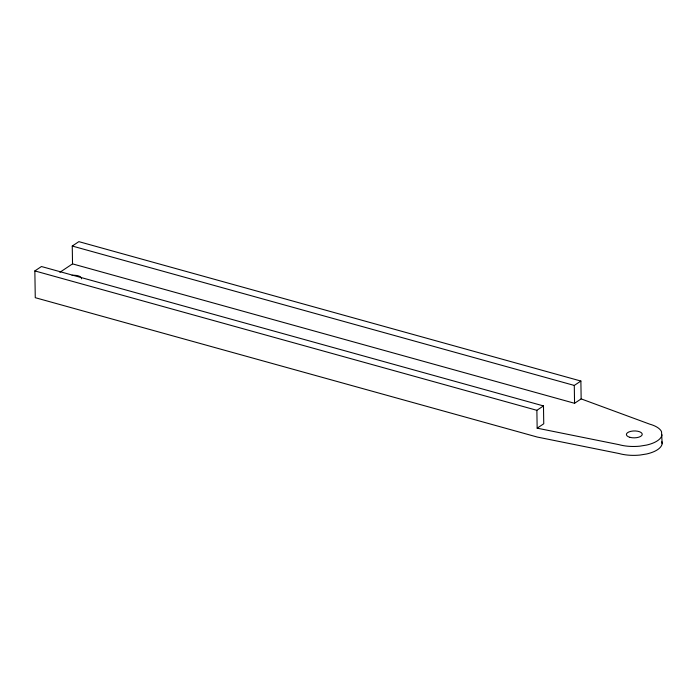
<?xml version="1.0" encoding="UTF-8"?>
<svg xmlns="http://www.w3.org/2000/svg" width="697" height="697" viewBox="0 0 697 697"><rect width="100%" height="100%" fill="white"/><g stroke="black" fill="none" stroke-linecap="round" stroke-linejoin="round"><path stroke-width="1.05" d="M59.855 272.318L72.532 263.875L574.563 403.284L581.159 398.893L649.717 424.151A27.758 12.084 -0.9 0 1 661.531 431.687L662.15 443.71A27.758 12.084 -0.9 0 1 646.746 453.956L639.89 455.063A27.758 12.084 -0.9 0 1 619.049 453.529L537.291 437.054L35.268 297.689L34.85 270.915L41.454 266.524L543.477 405.924L543.756 423.776L537.152 428.167L536.873 410.315L543.477 405.924M72.532 263.875L72.253 246.032L78.857 241.641L580.88 381.041L581.159 398.893M72.253 246.032L574.284 385.432L580.88 381.041M537.152 428.167L618.91 444.642A27.758 12.084 -0.9 0 0 639.75 446.176L646.607 445.069A27.758 12.084 -0.9 0 0 662.011 434.823M34.85 270.915L536.873 410.315M661.845 441.732L662.15 443.71M574.284 385.432L574.563 403.284M72.07 275.341A7.928 3.45 -0.9 0 1 81.54 278.826M629.914 437.324A7.928 3.45 -0.9 0 0 642.225 434.519A7.928 3.45 -0.9 0 0 630.802 431.347A7.928 3.45 -0.9 0 0 629.914 437.324"/></g></svg>
